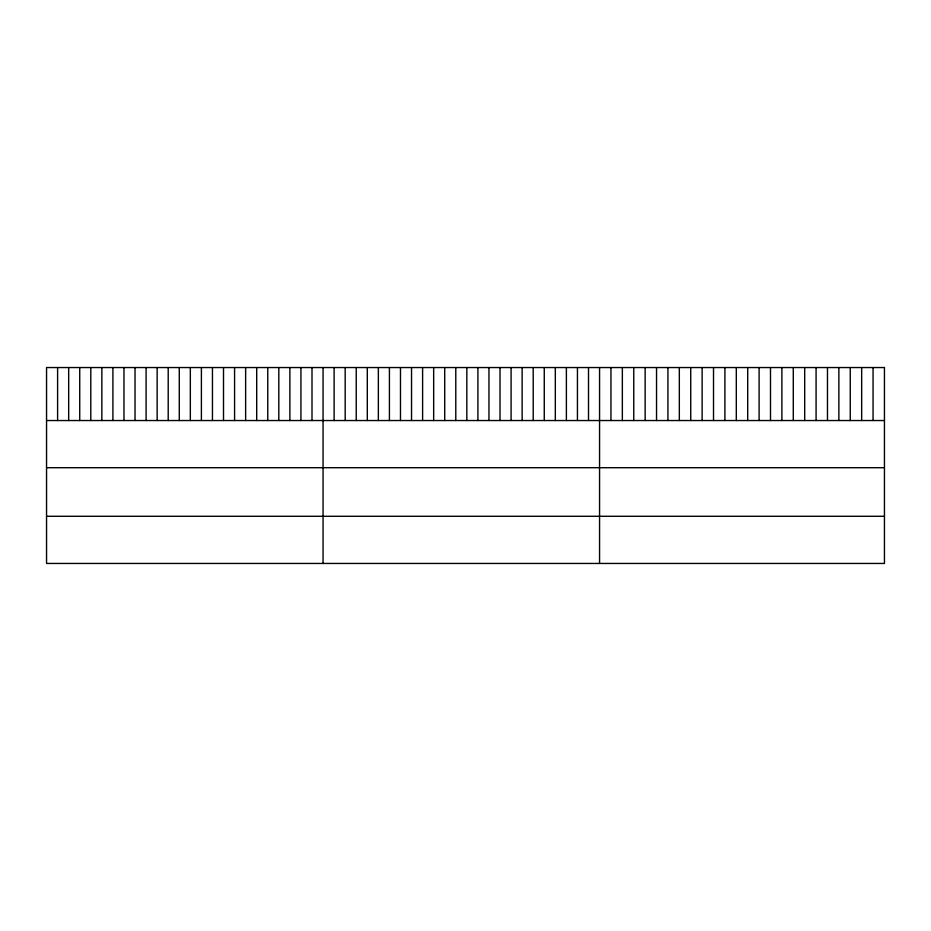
<?xml version="1.0" encoding="UTF-8"?>
<svg xmlns="http://www.w3.org/2000/svg" width="931" height="931" viewBox="0 0 931 931"><rect width="100%" height="100%" fill="white"/><g stroke="black" fill="none" stroke-linecap="round" stroke-linejoin="round"><path stroke-width="1.4" d="M46.55 420.533L884.45 420.533M46.55 467.699L884.45 467.699M46.55 516.286L884.45 516.286M873.057 367.547L873.057 420.533M861.664 367.547L861.664 420.533M850.259 367.547L850.259 420.533M838.866 367.547L838.866 420.533M827.473 367.547L827.473 420.533M816.08 367.547L816.08 420.533M804.687 367.547L804.687 420.533M793.282 367.547L793.282 420.533M781.889 367.547L781.889 420.533M770.496 367.547L770.496 420.533M759.102 367.547L759.102 420.533M747.709 367.547L747.709 420.533M736.305 367.547L736.305 420.533M724.912 367.547L724.912 420.533M713.518 367.547L713.518 420.533M702.125 367.547L702.125 420.533M690.732 367.547L690.732 420.533M679.327 367.547L679.327 420.533M667.934 367.547L667.934 420.533M656.541 367.547L656.541 420.533M645.148 367.547L645.148 420.533M633.755 367.547L633.755 420.533M622.35 367.547L622.35 420.533M610.957 367.547L610.957 420.533M599.564 367.547L599.564 563.453M588.508 367.547L588.508 420.533M577.441 367.547L577.441 420.533M566.385 367.547L566.385 420.533M555.318 367.547L555.318 420.533M544.263 367.547L544.263 420.533M533.207 367.547L533.207 420.533M522.14 367.547L522.14 420.533M511.084 367.547L511.084 420.533M500.017 367.547L500.017 420.533M488.961 367.547L488.961 420.533M477.906 367.547L477.906 420.533M466.838 367.547L466.838 420.533M455.783 367.547L455.783 420.533M444.715 367.547L444.715 420.533M433.66 367.547L433.66 420.533M422.604 367.547L422.604 420.533M411.537 367.547L411.537 420.533M400.481 367.547L400.481 420.533M389.414 367.547L389.414 420.533M378.358 367.547L378.358 420.533M367.303 367.547L367.303 420.533M356.236 367.547L356.236 420.533M345.18 367.547L345.18 420.533M334.113 367.547L334.113 420.533M323.057 367.547L323.057 563.453M312.001 367.547L312.001 420.533M300.934 367.547L300.934 420.533M289.878 367.547L289.878 420.533M278.811 367.547L278.811 420.533M267.756 367.547L267.756 420.533M256.7 367.547L256.7 420.533M245.633 367.547L245.633 420.533M234.577 367.547L234.577 420.533M223.51 367.547L223.51 420.533M212.454 367.547L212.454 420.533M201.399 367.547L201.399 420.533M190.331 367.547L190.331 420.533M179.276 367.547L179.276 420.533M168.208 367.547L168.208 420.533M157.153 367.547L157.153 420.533M146.097 367.547L146.097 420.533M135.03 367.547L135.03 420.533M123.974 367.547L123.974 420.533M112.907 367.547L112.907 420.533M101.851 367.547L101.851 420.533M90.796 367.547L90.796 420.533M79.729 367.547L79.729 420.533M68.673 367.547L68.673 420.533M57.606 367.547L57.606 420.533M884.45 367.547L46.55 367.547L46.55 563.453L884.45 563.453L884.45 367.547"/></g></svg>
